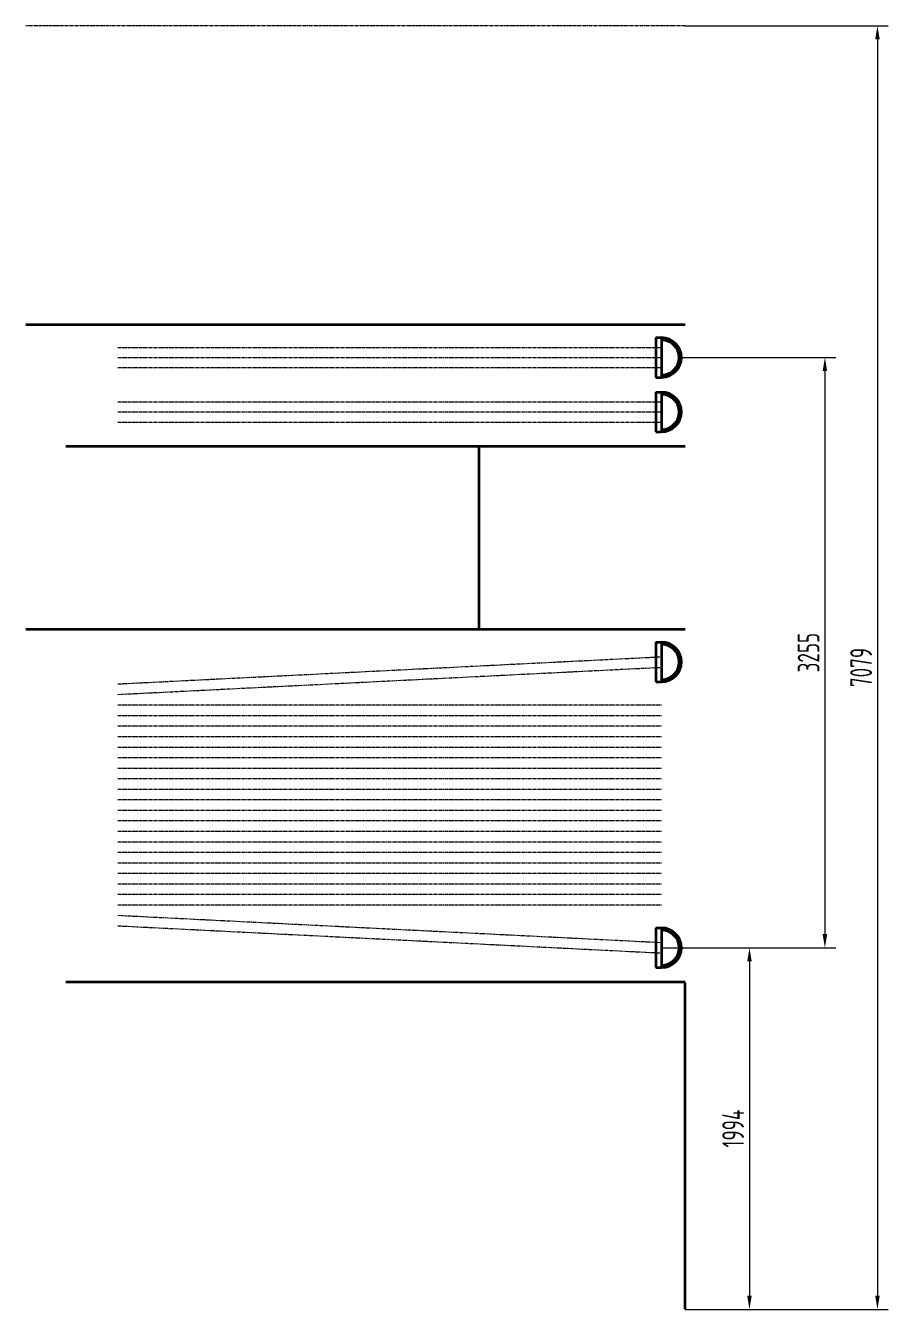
# Model space of a CAD drawing. Header units: millimetres. Extents: x 612290 to 637520, y -99766 to -71780.
# Drawn here: x 613905 to 618659, y -78859 to -71780 of the extents above; entities that cross this region are included whole.
import ezdxf

# ---------------------------------------------------------------- set-up
doc = ezdxf.new("R2010")
doc.units = ezdxf.units.MM
doc.linetypes.add('CENTER2', pattern=[28.575, 19.05, -3.175, 3.175, -3.175])
for name, color, linetype, lineweight in [('1粗实线', 7, 'Continuous', 35), ('2细实线', 3, 'Continuous', 13), ('3中心线', 1, 'CENTER2', 13)]:
    doc.layers.add(name, color=color, linetype=linetype, lineweight=lineweight)
doc.styles.add('lanpec-dim', font='bpec_e.shx', dxfattribs={"width": 0.75, "bigfont": 'hztxt.shx'})
doc.dimstyles.new('lanpec$0', dxfattribs={"dimscale": 0, "dimtxt": 4, "dimasz": 2.5, "dimexe": 2, "dimexo": 0, "dimgap": 1, "dimtad": 1, "dimtxsty": 'lanpec-dim', "dimcen": 2.5, "dimclrd": 256, "dimclre": 256, "dimclrt": 256, "dimazin": 3, "dimtfac": 1, "dimtmove": 0, "dimatfit": 3, "dimlwd": -1, "dimlwe": -1, "dimarcsym": 0})

# ---------------------------------------------------------------- blocks, each defined once
blk = doc.blocks.new('*D1446')
at = {"layer": '2细实线', "transparency": 16777216}
for p, q in [((617409.7, -76864.6), (617954.2, -76864.6)), ((617894.2, -76939.6), (617894.2, -78783.6)), ((617539.7, -78858.6), (617954.2, -78858.6))]:
    blk.add_line(p, q, dxfattribs=at)
for points in [[(617881.7, -76939.6), (617906.7, -76939.6), (617894.2, -76864.6)], [(617881.7, -78783.6), (617906.7, -78783.6), (617894.2, -78858.6)]]:
    blk.add_solid(points, dxfattribs=at)
at = {"layer": 'Defpoints', "color": 0, "transparency": 16777216}
for p in [(617409.7, -76864.6), (617539.7, -78858.6), (617894.2, -78858.6)]:
    blk.add_point(p, dxfattribs=at)
at = {"layer": '2细实线', "transparency": 16777216, "insert": (617804.2, -77861.6), "char_height": 120, "attachment_point": 5, "rotation": 90, "style": 'lanpec-dim'}
blk.add_mtext('1994', dxfattribs=at)
blk = doc.blocks.new('*D1447')
at = {"layer": '2细实线', "transparency": 16777216}
for p, q in [((617506.3, -73609.6), (618370.1, -73609.6)), ((618310.1, -73684.6), (618310.1, -76789.6)), ((617894.2, -76864.6), (618370.1, -76864.6))]:
    blk.add_line(p, q, dxfattribs=at)
for points in [[(618297.6, -73684.6), (618322.6, -73684.6), (618310.1, -73609.6)], [(618297.6, -76789.6), (618322.6, -76789.6), (618310.1, -76864.6)]]:
    blk.add_solid(points, dxfattribs=at)
at = {"layer": 'Defpoints', "color": 0, "transparency": 16777216}
for p in [(617506.3, -73609.6), (617894.2, -76864.6), (618310.1, -76864.6)]:
    blk.add_point(p, dxfattribs=at)
at = {"layer": '2细实线', "transparency": 16777216, "insert": (618220.1, -75237.1), "char_height": 120, "attachment_point": 5, "rotation": 90, "style": 'lanpec-dim'}
blk.add_mtext('3255', dxfattribs=at)
blk = doc.blocks.new('*D1448')
at = {"layer": '2细实线', "transparency": 16777216}
for p, q in [((617539.7, -71779.6), (618659.4, -71779.6)), ((618599.4, -71854.6), (618599.4, -78783.6)), ((617539.7, -78858.6), (618659.4, -78858.6))]:
    blk.add_line(p, q, dxfattribs=at)
for points in [[(618586.9, -71854.6), (618611.9, -71854.6), (618599.4, -71779.6)], [(618586.9, -78783.6), (618611.9, -78783.6), (618599.4, -78858.6)]]:
    blk.add_solid(points, dxfattribs=at)
at = {"layer": 'Defpoints', "color": 0, "transparency": 16777216}
for p in [(617539.7, -71779.6), (617539.7, -78858.6), (618599.4, -78858.6)]:
    blk.add_point(p, dxfattribs=at)
at = {"layer": '2细实线', "transparency": 16777216, "insert": (618509.4, -75319.1), "char_height": 120, "attachment_point": 5, "rotation": 90, "style": 'lanpec-dim'}
blk.add_mtext('7079', dxfattribs=at)

msp = doc.modelspace()

# ---------------------------------------------------------------- linework, layer by layer
at = {"layer": '1粗实线'}
for p, q in [((617539.718, -73429.557), (613905.426, -73429.557)), ((617377.718, -73500.007), (617377.718, -73719.107)), ((617377.718, -73500.007), (617409.718, -73500.007)), ((617409.718, -73500.007), (617409.718, -73719.107)), ((617377.718, -73719.107), (617409.718, -73719.107)), ((617377.718, -73800.007), (617377.718, -74019.107)), ((617377.718, -73800.007), (617409.718, -73800.007)), ((617409.718, -73800.007), (617409.718, -74019.107)), ((617377.718, -74019.107), (617409.718, -74019.107)), ((617539.718, -74099.557), (614126.023, -74099.557)), ((616404.258, -75104.557), (616404.258, -74104.557)), ((617539.718, -75109.557), (613905.426, -75109.557)), ((617377.718, -75179.007), (617377.718, -75398.107)), ((617377.718, -75179.007), (617409.718, -75179.007)), ((617409.718, -75179.007), (617409.718, -75398.107)), ((617377.718, -75398.107), (617409.718, -75398.107)), ((617377.718, -76755.007), (617377.718, -76974.107)), ((617377.718, -76755.007), (617409.718, -76755.007)), ((617377.718, -76755.007), (617377.718, -76974.107)), ((617377.718, -76755.007), (617409.718, -76755.007)), ((617409.718, -76755.007), (617409.718, -76974.107)), ((617409.718, -76755.007), (617409.718, -76974.107)), ((617377.718, -76974.107), (617409.718, -76974.107)), ((617377.718, -76974.107), (617409.718, -76974.107)), ((617539.718, -77053.557), (614126.023, -77053.557)), ((617539.718, -78858.557), (617539.718, -77058.557))]:
    msp.add_line(p, q, dxfattribs=at)
for centre, radius in [((617409.718, -73609.557), 109.55), ((617409.718, -73609.557), 96.55), ((617409.718, -73909.557), 109.55), ((617409.718, -73909.557), 96.55), ((617409.718, -75288.557), 109.55), ((617409.718, -75288.557), 96.55), ((617409.718, -76864.557), 109.55), ((617409.718, -76864.557), 109.55), ((617409.718, -76864.557), 96.55), ((617409.718, -76864.557), 96.55)]:
    msp.add_arc(centre, radius, 270, 90, dxfattribs=at)
at = {"layer": '2细实线'}
for p, q in [((617412.718, -75317.557), (617412.718, -75259.557)), ((617412.718, -75316.557), (617412.718, -75260.557)), ((617412.718, -76893.557), (617412.718, -76835.557)), ((617412.718, -76892.557), (617412.718, -76836.557)), ((617412.718, -76892.557), (617412.718, -76836.557))]:
    msp.add_line(p, q, dxfattribs=at)
at = {"layer": '3中心线'}
for p, q in [((617539.718, -71779.557), (613905.426, -71779.557)), ((614412.718, -73553.557), (617412.718, -73553.557)), ((614412.718, -73609.557), (617412.718, -73609.557)), ((614412.718, -73665.557), (617412.718, -73665.557)), ((614412.718, -73853.557), (617412.718, -73853.557)), ((614412.718, -73909.557), (617412.718, -73909.557)), ((614412.718, -73965.557), (617412.718, -73965.557)), ((616404.258, -74104.557), (616404.258, -74099.557)), ((616404.258, -75104.557), (616404.258, -75109.557)), ((614412.718, -75409.557), (617412.718, -75259.557)), ((614412.718, -75467.557), (617412.718, -75317.557)), ((614412.718, -75525.557), (617412.718, -75525.557)), ((614412.718, -75583.557), (617412.718, -75583.557)), ((614412.718, -75641.557), (617412.718, -75641.557)), ((614412.718, -75699.557), (617412.718, -75699.557)), ((614412.718, -75757.557), (617412.718, -75757.557)), ((614412.718, -75815.557), (617412.718, -75815.557)), ((614412.718, -75873.557), (617412.718, -75873.557)), ((614412.718, -75931.557), (617412.718, -75931.557)), ((614412.718, -75989.557), (617412.718, -75989.557)), ((614412.718, -76047.557), (617412.718, -76047.557)), ((614412.718, -76105.557), (617412.718, -76105.557)), ((614412.718, -76163.557), (617412.718, -76163.557)), ((614412.718, -76221.557), (617412.718, -76221.557)), ((614412.718, -76279.557), (617412.718, -76279.557)), ((614412.718, -76337.557), (617412.718, -76337.557)), ((614412.718, -76395.557), (617412.718, -76395.557)), ((614412.718, -76453.557), (617412.718, -76453.557)), ((614412.718, -76511.557), (617412.718, -76511.557)), ((614412.718, -76569.557), (617412.718, -76569.557)), ((614412.718, -76627.557), (617412.718, -76627.557)), ((614412.718, -76685.557), (617412.718, -76835.557)), ((614412.718, -76743.557), (617412.718, -76893.557)), ((617539.718, -77058.557), (617539.718, -77053.557))]:
    msp.add_line(p, q, dxfattribs=at)

# ---------------------------------------------------------------- dimensions: what is measured, and where the dimension line sits
at = {"layer": '2细实线'}
for base, p1, p2, picture, middle in [((618599.399, -78858.557), (617539.718, -71779.557), (617539.718, -78858.557), '*D1448', (618509.399, -75319.057)), ((618310.064, -76864.557), (617506.268, -73609.557), (617894.239, -76864.557), '*D1447', (618220.064, -75237.057)), ((617894.239, -78858.557), (617409.718, -76864.557), (617539.718, -78858.557), '*D1446', (617804.239, -77861.557))]:
    dim = msp.add_linear_dim(base=base, p1=p1, p2=p2, angle=90, dimstyle='lanpec$0', override={"dimscale": 30, "dimtoh": 1}, dxfattribs=at)
    dim.commit()
    dim.dimension.update_dxf_attribs({"geometry": picture, "text_midpoint": middle})

doc.saveas('drawing.dxf')
